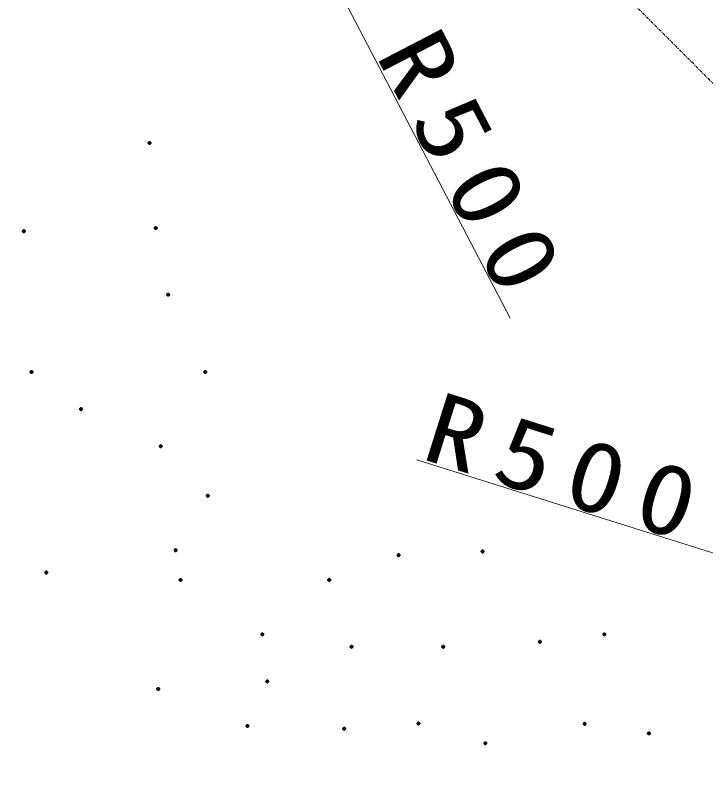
# Model space of a CAD drawing. Units: millimetres, scale not verified. Extents: x -15400 to 0, y 0 to 10680.
# Drawn here: x -10884 to -10168, y 7309 to 8097 of the extents above; entities that cross this region are included whole.
import ezdxf

# ---------------------------------------------------------------- set-up
doc = ezdxf.new("R2010")
doc.units = ezdxf.units.MM
doc.linetypes.add('USER2', pattern=[6, 3, -1, 1, -1])
doc.linetypes.add('USER3', pattern=[8, 3, -1, 1, -1, 1, -1])
doc.layers.add('線', color=2, linetype='Continuous', lineweight=25)
doc.layers.add('補助', color=2, linetype='Continuous', lineweight=50)
doc.styles.add('ＭＳ ゴシック', font='')
doc.styles.get('ＭＳ ゴシック').set_extended_font_data('MS Gothic')

msp = doc.modelspace()

# ---------------------------------------------------------------- linework, layer by layer
at = {"layer": '線', "color": 20, "linetype": 'USER2'}
msp.add_line((-9803.16, 7668.947), (-10510.267, 8376.053), dxfattribs=at)
at = {"layer": '線', "linetype": 'USER3'}
msp.add_arc((-10156.714, 8022.5), 1057.5, 316.30541, 133.69459, dxfattribs=at)
at = {"layer": '線', "color": 20, "linetype": 'USER2'}
msp.add_arc((-10156.714, 8022.5), 500, 315, 135, dxfattribs=at)
at = {"layer": '補助', "lineweight": 13}
for p, q in [((-10863.82, 8729.607), (-10371.025, 7782.955)), ((-9449.607, 7315.393), (-10467.45, 7636.318))]:
    msp.add_line(p, q, dxfattribs=at)
at = {"layer": '補助'}
for points in [[(-10744.49, 7963.638), (-10744.674, 7963.655), (-10744.852, 7963.706), (-10745.017, 7963.788), (-10745.164, 7963.899), (-10745.288, 7964.036), (-10745.386, 7964.193), (-10745.452, 7964.365), (-10745.486, 7964.546), (-10745.486, 7964.731), (-10745.452, 7964.912), (-10745.386, 7965.084), (-10745.288, 7965.241), (-10745.164, 7965.377), (-10745.017, 7965.489), (-10744.852, 7965.571), (-10744.674, 7965.621), (-10744.49, 7965.638), (-10744.307, 7965.621), (-10744.129, 7965.571), (-10743.964, 7965.489), (-10743.817, 7965.377), (-10743.692, 7965.241), (-10743.595, 7965.084), (-10743.529, 7964.912), (-10743.495, 7964.731), (-10743.495, 7964.546), (-10743.529, 7964.365), (-10743.595, 7964.193), (-10743.692, 7964.036), (-10743.817, 7963.899), (-10743.964, 7963.788), (-10744.129, 7963.706), (-10744.307, 7963.655)], [(-10738.071, 7875.416), (-10738.255, 7875.433), (-10738.432, 7875.484), (-10738.598, 7875.566), (-10738.745, 7875.677), (-10738.869, 7875.814), (-10738.966, 7875.971), (-10739.033, 7876.143), (-10739.067, 7876.324), (-10739.067, 7876.509), (-10739.033, 7876.69), (-10738.966, 7876.862), (-10738.869, 7877.019), (-10738.745, 7877.155), (-10738.598, 7877.266), (-10738.432, 7877.349), (-10738.255, 7877.399), (-10738.071, 7877.416), (-10737.887, 7877.399), (-10737.71, 7877.349), (-10737.545, 7877.266), (-10737.397, 7877.155), (-10737.273, 7877.019), (-10737.176, 7876.862), (-10737.109, 7876.69), (-10737.075, 7876.509), (-10737.075, 7876.324), (-10737.109, 7876.143), (-10737.176, 7875.971), (-10737.273, 7875.814), (-10737.397, 7875.677), (-10737.545, 7875.566), (-10737.71, 7875.484), (-10737.887, 7875.433)], [(-10874.736, 7872.208), (-10874.92, 7872.225), (-10875.098, 7872.276), (-10875.263, 7872.358), (-10875.41, 7872.469), (-10875.534, 7872.606), (-10875.632, 7872.762), (-10875.698, 7872.934), (-10875.732, 7873.116), (-10875.732, 7873.3), (-10875.698, 7873.482), (-10875.632, 7873.654), (-10875.534, 7873.811), (-10875.41, 7873.947), (-10875.263, 7874.058), (-10875.098, 7874.141), (-10874.92, 7874.191), (-10874.736, 7874.208), (-10874.553, 7874.191), (-10874.375, 7874.141), (-10874.21, 7874.058), (-10874.063, 7873.947), (-10873.938, 7873.811), (-10873.841, 7873.654), (-10873.775, 7873.482), (-10873.741, 7873.3), (-10873.741, 7873.116), (-10873.775, 7872.934), (-10873.841, 7872.762), (-10873.938, 7872.606), (-10874.063, 7872.469), (-10874.21, 7872.358), (-10874.375, 7872.276), (-10874.553, 7872.225)], [(-10725.233, 7806.443), (-10725.416, 7806.46), (-10725.594, 7806.51), (-10725.759, 7806.592), (-10725.906, 7806.704), (-10726.031, 7806.84), (-10726.128, 7806.997), (-10726.194, 7807.169), (-10726.228, 7807.35), (-10726.228, 7807.535), (-10726.194, 7807.716), (-10726.128, 7807.888), (-10726.031, 7808.045), (-10725.906, 7808.182), (-10725.759, 7808.293), (-10725.594, 7808.375), (-10725.416, 7808.426), (-10725.233, 7808.443), (-10725.049, 7808.426), (-10724.871, 7808.375), (-10724.706, 7808.293), (-10724.559, 7808.182), (-10724.435, 7808.045), (-10724.337, 7807.888), (-10724.271, 7807.716), (-10724.237, 7807.535), (-10724.237, 7807.35), (-10724.271, 7807.169), (-10724.337, 7806.997), (-10724.435, 7806.84), (-10724.559, 7806.704), (-10724.706, 7806.592), (-10724.871, 7806.51), (-10725.049, 7806.46)], [(-10866.819, 7726.219), (-10867.003, 7726.236), (-10867.181, 7726.287), (-10867.346, 7726.369), (-10867.493, 7726.48), (-10867.617, 7726.616), (-10867.715, 7726.773), (-10867.781, 7726.945), (-10867.815, 7727.127), (-10867.815, 7727.311), (-10867.781, 7727.493), (-10867.715, 7727.665), (-10867.617, 7727.822), (-10867.493, 7727.958), (-10867.346, 7728.069), (-10867.181, 7728.151), (-10867.003, 7728.202), (-10866.819, 7728.219), (-10866.636, 7728.202), (-10866.458, 7728.151), (-10866.293, 7728.069), (-10866.146, 7727.958), (-10866.021, 7727.822), (-10865.924, 7727.665), (-10865.858, 7727.493), (-10865.824, 7727.311), (-10865.824, 7727.127), (-10865.858, 7726.945), (-10865.924, 7726.773), (-10866.021, 7726.616), (-10866.146, 7726.48), (-10866.293, 7726.369), (-10866.458, 7726.287), (-10866.636, 7726.236)], [(-10686.717, 7726.241), (-10686.901, 7726.258), (-10687.079, 7726.308), (-10687.244, 7726.39), (-10687.391, 7726.502), (-10687.516, 7726.638), (-10687.613, 7726.795), (-10687.679, 7726.967), (-10687.713, 7727.148), (-10687.713, 7727.333), (-10687.679, 7727.514), (-10687.613, 7727.686), (-10687.516, 7727.843), (-10687.391, 7727.98), (-10687.244, 7728.091), (-10687.079, 7728.173), (-10686.901, 7728.224), (-10686.717, 7728.241), (-10686.534, 7728.224), (-10686.356, 7728.173), (-10686.191, 7728.091), (-10686.044, 7727.98), (-10685.919, 7727.843), (-10685.822, 7727.686), (-10685.756, 7727.514), (-10685.722, 7727.333), (-10685.722, 7727.148), (-10685.756, 7726.967), (-10685.822, 7726.795), (-10685.919, 7726.638), (-10686.044, 7726.502), (-10686.191, 7726.39), (-10686.356, 7726.308), (-10686.534, 7726.258)], [(-10815.471, 7687.726), (-10815.654, 7687.743), (-10815.832, 7687.793), (-10815.997, 7687.875), (-10816.144, 7687.987), (-10816.269, 7688.123), (-10816.366, 7688.28), (-10816.432, 7688.452), (-10816.466, 7688.633), (-10816.466, 7688.818), (-10816.432, 7688.999), (-10816.366, 7689.171), (-10816.269, 7689.328), (-10816.144, 7689.465), (-10815.997, 7689.576), (-10815.832, 7689.658), (-10815.654, 7689.709), (-10815.471, 7689.726), (-10815.287, 7689.709), (-10815.109, 7689.658), (-10814.944, 7689.576), (-10814.797, 7689.465), (-10814.673, 7689.328), (-10814.575, 7689.171), (-10814.509, 7688.999), (-10814.475, 7688.818), (-10814.475, 7688.633), (-10814.509, 7688.452), (-10814.575, 7688.28), (-10814.673, 7688.123), (-10814.797, 7687.987), (-10814.944, 7687.875), (-10815.109, 7687.793), (-10815.287, 7687.743)], [(-10732.911, 7649.242), (-10733.095, 7649.259), (-10733.272, 7649.309), (-10733.438, 7649.391), (-10733.585, 7649.503), (-10733.709, 7649.639), (-10733.806, 7649.796), (-10733.873, 7649.968), (-10733.907, 7650.149), (-10733.907, 7650.334), (-10733.873, 7650.515), (-10733.806, 7650.687), (-10733.709, 7650.844), (-10733.585, 7650.981), (-10733.438, 7651.092), (-10733.272, 7651.174), (-10733.095, 7651.225), (-10732.911, 7651.242), (-10732.727, 7651.225), (-10732.55, 7651.174), (-10732.385, 7651.092), (-10732.238, 7650.981), (-10732.113, 7650.844), (-10732.016, 7650.687), (-10731.949, 7650.515), (-10731.915, 7650.334), (-10731.915, 7650.149), (-10731.949, 7649.968), (-10732.016, 7649.796), (-10732.113, 7649.639), (-10732.238, 7649.503), (-10732.385, 7649.391), (-10732.55, 7649.309), (-10732.727, 7649.259)], [(-10684.13, 7597.917), (-10684.314, 7597.934), (-10684.491, 7597.985), (-10684.656, 7598.067), (-10684.804, 7598.178), (-10684.928, 7598.315), (-10685.025, 7598.471), (-10685.092, 7598.644), (-10685.126, 7598.825), (-10685.126, 7599.009), (-10685.092, 7599.191), (-10685.025, 7599.363), (-10684.928, 7599.52), (-10684.804, 7599.656), (-10684.656, 7599.767), (-10684.491, 7599.85), (-10684.314, 7599.9), (-10684.13, 7599.917), (-10683.946, 7599.9), (-10683.769, 7599.85), (-10683.603, 7599.767), (-10683.456, 7599.656), (-10683.332, 7599.52), (-10683.235, 7599.363), (-10683.168, 7599.191), (-10683.134, 7599.009), (-10683.134, 7598.825), (-10683.168, 7598.644), (-10683.235, 7598.471), (-10683.332, 7598.315), (-10683.456, 7598.178), (-10683.603, 7598.067), (-10683.769, 7597.985), (-10683.946, 7597.934)], [(-10717.507, 7541.46), (-10717.69, 7541.477), (-10717.868, 7541.528), (-10718.033, 7541.61), (-10718.18, 7541.721), (-10718.305, 7541.858), (-10718.402, 7542.015), (-10718.468, 7542.187), (-10718.502, 7542.368), (-10718.502, 7542.553), (-10718.468, 7542.734), (-10718.402, 7542.906), (-10718.305, 7543.063), (-10718.18, 7543.199), (-10718.033, 7543.311), (-10717.868, 7543.393), (-10717.69, 7543.443), (-10717.507, 7543.46), (-10717.323, 7543.443), (-10717.145, 7543.393), (-10716.98, 7543.311), (-10716.833, 7543.199), (-10716.709, 7543.063), (-10716.611, 7542.906), (-10716.545, 7542.734), (-10716.511, 7542.553), (-10716.511, 7542.368), (-10716.545, 7542.187), (-10716.611, 7542.015), (-10716.709, 7541.858), (-10716.833, 7541.721), (-10716.98, 7541.61), (-10717.145, 7541.528), (-10717.323, 7541.477)], [(-10486.437, 7536.328), (-10486.62, 7536.345), (-10486.798, 7536.395), (-10486.963, 7536.478), (-10487.11, 7536.589), (-10487.235, 7536.725), (-10487.332, 7536.882), (-10487.398, 7537.054), (-10487.432, 7537.236), (-10487.432, 7537.42), (-10487.398, 7537.602), (-10487.332, 7537.774), (-10487.235, 7537.93), (-10487.11, 7538.067), (-10486.963, 7538.178), (-10486.798, 7538.26), (-10486.62, 7538.311), (-10486.437, 7538.328), (-10486.253, 7538.311), (-10486.075, 7538.26), (-10485.91, 7538.178), (-10485.763, 7538.067), (-10485.639, 7537.93), (-10485.541, 7537.774), (-10485.475, 7537.602), (-10485.441, 7537.42), (-10485.441, 7537.236), (-10485.475, 7537.054), (-10485.541, 7536.882), (-10485.639, 7536.725), (-10485.763, 7536.589), (-10485.91, 7536.478), (-10486.075, 7536.395), (-10486.253, 7536.345)], [(-10399.458, 7540.172), (-10399.642, 7540.189), (-10399.819, 7540.24), (-10399.985, 7540.322), (-10400.132, 7540.433), (-10400.256, 7540.569), (-10400.353, 7540.726), (-10400.42, 7540.898), (-10400.454, 7541.08), (-10400.454, 7541.264), (-10400.42, 7541.446), (-10400.353, 7541.618), (-10400.256, 7541.775), (-10400.132, 7541.911), (-10399.985, 7542.022), (-10399.819, 7542.105), (-10399.642, 7542.155), (-10399.458, 7542.172), (-10399.274, 7542.155), (-10399.097, 7542.105), (-10398.932, 7542.022), (-10398.784, 7541.911), (-10398.66, 7541.775), (-10398.563, 7541.618), (-10398.496, 7541.446), (-10398.462, 7541.264), (-10398.462, 7541.08), (-10398.496, 7540.898), (-10398.563, 7540.726), (-10398.66, 7540.569), (-10398.784, 7540.433), (-10398.932, 7540.322), (-10399.097, 7540.24), (-10399.274, 7540.189)], [(-10851.415, 7518.355), (-10851.599, 7518.372), (-10851.776, 7518.422), (-10851.941, 7518.505), (-10852.089, 7518.616), (-10852.213, 7518.752), (-10852.31, 7518.909), (-10852.377, 7519.081), (-10852.411, 7519.262), (-10852.411, 7519.447), (-10852.377, 7519.628), (-10852.31, 7519.8), (-10852.213, 7519.957), (-10852.089, 7520.094), (-10851.941, 7520.205), (-10851.776, 7520.287), (-10851.599, 7520.338), (-10851.415, 7520.355), (-10851.231, 7520.338), (-10851.054, 7520.287), (-10850.888, 7520.205), (-10850.741, 7520.094), (-10850.617, 7519.957), (-10850.52, 7519.8), (-10850.453, 7519.628), (-10850.419, 7519.447), (-10850.419, 7519.262), (-10850.453, 7519.081), (-10850.52, 7518.909), (-10850.617, 7518.752), (-10850.741, 7518.616), (-10850.888, 7518.505), (-10851.054, 7518.422), (-10851.231, 7518.372)], [(-10712.372, 7510.666), (-10712.555, 7510.683), (-10712.733, 7510.733), (-10712.898, 7510.815), (-10713.045, 7510.927), (-10713.17, 7511.063), (-10713.267, 7511.22), (-10713.333, 7511.392), (-10713.367, 7511.573), (-10713.367, 7511.758), (-10713.333, 7511.939), (-10713.267, 7512.111), (-10713.17, 7512.268), (-10713.045, 7512.405), (-10712.898, 7512.516), (-10712.733, 7512.598), (-10712.555, 7512.648), (-10712.372, 7512.666), (-10712.188, 7512.648), (-10712.01, 7512.598), (-10711.845, 7512.516), (-10711.698, 7512.405), (-10711.574, 7512.268), (-10711.476, 7512.111), (-10711.41, 7511.939), (-10711.376, 7511.758), (-10711.376, 7511.573), (-10711.41, 7511.392), (-10711.476, 7511.22), (-10711.574, 7511.063), (-10711.698, 7510.927), (-10711.845, 7510.815), (-10712.01, 7510.733), (-10712.188, 7510.683)], [(-10558.325, 7510.666), (-10558.509, 7510.683), (-10558.686, 7510.733), (-10558.851, 7510.815), (-10558.999, 7510.927), (-10559.123, 7511.063), (-10559.22, 7511.22), (-10559.287, 7511.392), (-10559.321, 7511.573), (-10559.321, 7511.758), (-10559.287, 7511.939), (-10559.22, 7512.111), (-10559.123, 7512.268), (-10558.999, 7512.405), (-10558.851, 7512.516), (-10558.686, 7512.598), (-10558.509, 7512.648), (-10558.325, 7512.666), (-10558.141, 7512.648), (-10557.964, 7512.598), (-10557.799, 7512.516), (-10557.651, 7512.405), (-10557.527, 7512.268), (-10557.43, 7512.111), (-10557.363, 7511.939), (-10557.329, 7511.758), (-10557.329, 7511.573), (-10557.363, 7511.392), (-10557.43, 7511.22), (-10557.527, 7511.063), (-10557.651, 7510.927), (-10557.799, 7510.815), (-10557.964, 7510.733), (-10558.141, 7510.683)], [(-10627.646, 7454.209), (-10627.83, 7454.226), (-10628.007, 7454.276), (-10628.173, 7454.358), (-10628.32, 7454.47), (-10628.444, 7454.606), (-10628.541, 7454.763), (-10628.608, 7454.935), (-10628.642, 7455.116), (-10628.642, 7455.301), (-10628.608, 7455.482), (-10628.541, 7455.654), (-10628.444, 7455.811), (-10628.32, 7455.948), (-10628.173, 7456.059), (-10628.007, 7456.141), (-10627.83, 7456.192), (-10627.646, 7456.209), (-10627.462, 7456.192), (-10627.285, 7456.141), (-10627.12, 7456.059), (-10626.972, 7455.948), (-10626.848, 7455.811), (-10626.751, 7455.654), (-10626.684, 7455.482), (-10626.65, 7455.301), (-10626.65, 7455.116), (-10626.684, 7454.935), (-10626.751, 7454.763), (-10626.848, 7454.606), (-10626.972, 7454.47), (-10627.12, 7454.358), (-10627.285, 7454.276), (-10627.462, 7454.226)], [(-10273.339, 7454.209), (-10273.523, 7454.226), (-10273.7, 7454.276), (-10273.865, 7454.358), (-10274.013, 7454.47), (-10274.137, 7454.606), (-10274.234, 7454.763), (-10274.301, 7454.935), (-10274.335, 7455.116), (-10274.335, 7455.301), (-10274.301, 7455.482), (-10274.234, 7455.654), (-10274.137, 7455.811), (-10274.013, 7455.948), (-10273.865, 7456.059), (-10273.7, 7456.141), (-10273.523, 7456.192), (-10273.339, 7456.209), (-10273.155, 7456.192), (-10272.978, 7456.141), (-10272.812, 7456.059), (-10272.665, 7455.948), (-10272.541, 7455.811), (-10272.444, 7455.654), (-10272.377, 7455.482), (-10272.343, 7455.301), (-10272.343, 7455.116), (-10272.377, 7454.935), (-10272.444, 7454.763), (-10272.541, 7454.606), (-10272.665, 7454.47), (-10272.812, 7454.358), (-10272.978, 7454.276), (-10273.155, 7454.226)], [(-10340.092, 7446.51), (-10340.276, 7446.527), (-10340.454, 7446.577), (-10340.619, 7446.66), (-10340.766, 7446.771), (-10340.89, 7446.907), (-10340.988, 7447.064), (-10341.054, 7447.236), (-10341.088, 7447.418), (-10341.088, 7447.602), (-10341.054, 7447.784), (-10340.988, 7447.956), (-10340.89, 7448.113), (-10340.766, 7448.249), (-10340.619, 7448.36), (-10340.454, 7448.442), (-10340.276, 7448.493), (-10340.092, 7448.51), (-10339.909, 7448.493), (-10339.731, 7448.442), (-10339.566, 7448.36), (-10339.419, 7448.249), (-10339.294, 7448.113), (-10339.197, 7447.956), (-10339.131, 7447.784), (-10339.097, 7447.602), (-10339.097, 7447.418), (-10339.131, 7447.236), (-10339.197, 7447.064), (-10339.294, 7446.907), (-10339.419, 7446.771), (-10339.566, 7446.66), (-10339.731, 7446.577), (-10339.909, 7446.527)], [(-10535.218, 7441.377), (-10535.402, 7441.394), (-10535.579, 7441.445), (-10535.744, 7441.527), (-10535.892, 7441.638), (-10536.016, 7441.775), (-10536.113, 7441.932), (-10536.18, 7442.104), (-10536.214, 7442.285), (-10536.214, 7442.47), (-10536.18, 7442.651), (-10536.113, 7442.823), (-10536.016, 7442.98), (-10535.892, 7443.116), (-10535.744, 7443.228), (-10535.579, 7443.31), (-10535.402, 7443.36), (-10535.218, 7443.377), (-10535.034, 7443.36), (-10534.857, 7443.31), (-10534.692, 7443.228), (-10534.544, 7443.116), (-10534.42, 7442.98), (-10534.323, 7442.823), (-10534.256, 7442.651), (-10534.222, 7442.47), (-10534.222, 7442.285), (-10534.256, 7442.104), (-10534.323, 7441.932), (-10534.42, 7441.775), (-10534.544, 7441.638), (-10534.692, 7441.527), (-10534.857, 7441.445), (-10535.034, 7441.394)], [(-10440.223, 7441.377), (-10440.406, 7441.394), (-10440.584, 7441.445), (-10440.749, 7441.527), (-10440.896, 7441.638), (-10441.021, 7441.775), (-10441.118, 7441.932), (-10441.184, 7442.104), (-10441.218, 7442.285), (-10441.218, 7442.47), (-10441.184, 7442.651), (-10441.118, 7442.823), (-10441.021, 7442.98), (-10440.896, 7443.116), (-10440.749, 7443.228), (-10440.584, 7443.31), (-10440.406, 7443.36), (-10440.223, 7443.377), (-10440.039, 7443.36), (-10439.861, 7443.31), (-10439.696, 7443.228), (-10439.549, 7443.116), (-10439.425, 7442.98), (-10439.327, 7442.823), (-10439.261, 7442.651), (-10439.227, 7442.47), (-10439.227, 7442.285), (-10439.261, 7442.104), (-10439.327, 7441.932), (-10439.425, 7441.775), (-10439.549, 7441.638), (-10439.696, 7441.527), (-10439.861, 7441.445), (-10440.039, 7441.394)], [(-10622.511, 7405.45), (-10622.695, 7405.467), (-10622.872, 7405.518), (-10623.038, 7405.6), (-10623.185, 7405.711), (-10623.309, 7405.848), (-10623.406, 7406.005), (-10623.473, 7406.177), (-10623.507, 7406.358), (-10623.507, 7406.543), (-10623.473, 7406.724), (-10623.406, 7406.896), (-10623.309, 7407.053), (-10623.185, 7407.189), (-10623.038, 7407.301), (-10622.872, 7407.383), (-10622.695, 7407.433), (-10622.511, 7407.45), (-10622.327, 7407.433), (-10622.15, 7407.383), (-10621.985, 7407.301), (-10621.837, 7407.189), (-10621.713, 7407.053), (-10621.616, 7406.896), (-10621.549, 7406.724), (-10621.515, 7406.543), (-10621.515, 7406.358), (-10621.549, 7406.177), (-10621.616, 7406.005), (-10621.713, 7405.848), (-10621.837, 7405.711), (-10621.985, 7405.6), (-10622.15, 7405.518), (-10622.327, 7405.467)], [(-10735.484, 7397.528), (-10735.668, 7397.545), (-10735.846, 7397.595), (-10736.011, 7397.678), (-10736.158, 7397.789), (-10736.282, 7397.925), (-10736.379, 7398.082), (-10736.446, 7398.254), (-10736.48, 7398.436), (-10736.48, 7398.62), (-10736.446, 7398.801), (-10736.379, 7398.974), (-10736.282, 7399.13), (-10736.158, 7399.267), (-10736.011, 7399.378), (-10735.846, 7399.46), (-10735.668, 7399.511), (-10735.484, 7399.528), (-10735.301, 7399.511), (-10735.123, 7399.46), (-10734.958, 7399.378), (-10734.811, 7399.267), (-10734.686, 7399.13), (-10734.589, 7398.974), (-10734.522, 7398.801), (-10734.489, 7398.62), (-10734.489, 7398.436), (-10734.522, 7398.254), (-10734.589, 7398.082), (-10734.686, 7397.925), (-10734.811, 7397.789), (-10734.958, 7397.678), (-10735.123, 7397.595), (-10735.301, 7397.545)], [(-10643.051, 7359.258), (-10643.235, 7359.275), (-10643.412, 7359.326), (-10643.577, 7359.408), (-10643.724, 7359.519), (-10643.849, 7359.656), (-10643.946, 7359.813), (-10644.013, 7359.985), (-10644.046, 7360.166), (-10644.046, 7360.351), (-10644.013, 7360.532), (-10643.946, 7360.704), (-10643.849, 7360.861), (-10643.724, 7360.997), (-10643.577, 7361.108), (-10643.412, 7361.191), (-10643.235, 7361.241), (-10643.051, 7361.258), (-10642.867, 7361.241), (-10642.69, 7361.191), (-10642.524, 7361.108), (-10642.377, 7360.997), (-10642.253, 7360.861), (-10642.156, 7360.704), (-10642.089, 7360.532), (-10642.055, 7360.351), (-10642.055, 7360.166), (-10642.089, 7359.985), (-10642.156, 7359.813), (-10642.253, 7359.656), (-10642.377, 7359.519), (-10642.524, 7359.408), (-10642.69, 7359.326), (-10642.867, 7359.275)], [(-10542.787, 7356.369), (-10542.971, 7356.386), (-10543.148, 7356.436), (-10543.313, 7356.518), (-10543.461, 7356.629), (-10543.585, 7356.766), (-10543.682, 7356.923), (-10543.749, 7357.095), (-10543.783, 7357.276), (-10543.783, 7357.461), (-10543.749, 7357.642), (-10543.682, 7357.814), (-10543.585, 7357.971), (-10543.461, 7358.108), (-10543.313, 7358.219), (-10543.148, 7358.301), (-10542.971, 7358.351), (-10542.787, 7358.369), (-10542.603, 7358.351), (-10542.426, 7358.301), (-10542.26, 7358.219), (-10542.113, 7358.108), (-10541.989, 7357.971), (-10541.892, 7357.814), (-10541.825, 7357.642), (-10541.791, 7357.461), (-10541.791, 7357.276), (-10541.825, 7357.095), (-10541.892, 7356.923), (-10541.989, 7356.766), (-10542.113, 7356.629), (-10542.26, 7356.518), (-10542.426, 7356.436), (-10542.603, 7356.386)], [(-10465.897, 7361.825), (-10466.081, 7361.842), (-10466.258, 7361.892), (-10466.424, 7361.974), (-10466.571, 7362.086), (-10466.695, 7362.222), (-10466.792, 7362.379), (-10466.859, 7362.551), (-10466.893, 7362.732), (-10466.893, 7362.917), (-10466.859, 7363.098), (-10466.792, 7363.27), (-10466.695, 7363.427), (-10466.571, 7363.564), (-10466.424, 7363.675), (-10466.258, 7363.757), (-10466.081, 7363.808), (-10465.897, 7363.825), (-10465.713, 7363.808), (-10465.536, 7363.757), (-10465.371, 7363.675), (-10465.223, 7363.564), (-10465.099, 7363.427), (-10465.002, 7363.27), (-10464.935, 7363.098), (-10464.901, 7362.917), (-10464.901, 7362.732), (-10464.935, 7362.551), (-10465.002, 7362.379), (-10465.099, 7362.222), (-10465.223, 7362.086), (-10465.371, 7361.974), (-10465.536, 7361.892), (-10465.713, 7361.842)], [(-10293.745, 7361.501), (-10293.928, 7361.518), (-10294.106, 7361.569), (-10294.271, 7361.651), (-10294.418, 7361.762), (-10294.543, 7361.898), (-10294.64, 7362.055), (-10294.706, 7362.227), (-10294.74, 7362.409), (-10294.74, 7362.593), (-10294.706, 7362.775), (-10294.64, 7362.947), (-10294.543, 7363.104), (-10294.418, 7363.24), (-10294.271, 7363.351), (-10294.106, 7363.433), (-10293.928, 7363.484), (-10293.745, 7363.501), (-10293.561, 7363.484), (-10293.383, 7363.433), (-10293.218, 7363.351), (-10293.071, 7363.24), (-10292.947, 7363.104), (-10292.849, 7362.947), (-10292.783, 7362.775), (-10292.749, 7362.593), (-10292.749, 7362.409), (-10292.783, 7362.227), (-10292.849, 7362.055), (-10292.947, 7361.898), (-10293.071, 7361.762), (-10293.218, 7361.651), (-10293.383, 7361.569), (-10293.561, 7361.518)], [(-10227.125, 7351.56), (-10227.308, 7351.577), (-10227.486, 7351.627), (-10227.651, 7351.709), (-10227.798, 7351.821), (-10227.923, 7351.957), (-10228.02, 7352.114), (-10228.087, 7352.286), (-10228.12, 7352.467), (-10228.12, 7352.652), (-10228.087, 7352.833), (-10228.02, 7353.005), (-10227.923, 7353.162), (-10227.798, 7353.299), (-10227.651, 7353.41), (-10227.486, 7353.492), (-10227.308, 7353.543), (-10227.125, 7353.56), (-10226.941, 7353.543), (-10226.763, 7353.492), (-10226.598, 7353.41), (-10226.451, 7353.299), (-10226.327, 7353.162), (-10226.23, 7353.005), (-10226.163, 7352.833), (-10226.129, 7352.652), (-10226.129, 7352.467), (-10226.163, 7352.286), (-10226.23, 7352.114), (-10226.327, 7351.957), (-10226.451, 7351.821), (-10226.598, 7351.709), (-10226.763, 7351.627), (-10226.941, 7351.577)], [(-10396.576, 7341.295), (-10396.76, 7341.312), (-10396.937, 7341.362), (-10397.103, 7341.444), (-10397.25, 7341.556), (-10397.374, 7341.692), (-10397.471, 7341.849), (-10397.538, 7342.021), (-10397.572, 7342.202), (-10397.572, 7342.387), (-10397.538, 7342.568), (-10397.471, 7342.74), (-10397.374, 7342.897), (-10397.25, 7343.034), (-10397.103, 7343.145), (-10396.937, 7343.227), (-10396.76, 7343.278), (-10396.576, 7343.295), (-10396.392, 7343.278), (-10396.215, 7343.227), (-10396.05, 7343.145), (-10395.903, 7343.034), (-10395.778, 7342.897), (-10395.681, 7342.74), (-10395.614, 7342.568), (-10395.58, 7342.387), (-10395.58, 7342.202), (-10395.614, 7342.021), (-10395.681, 7341.849), (-10395.778, 7341.692), (-10395.903, 7341.556), (-10396.05, 7341.444), (-10396.215, 7341.362), (-10396.392, 7341.312)]]:
    msp.add_lwpolyline(points, close=True, dxfattribs=at)

# ---------------------------------------------------------------- texts
at = {"layer": '補助', "char_height": 73.31, "attachment_point": 8, "style": 'ＭＳ ゴシック'}
for insert, rotation in [((-10441.379, 7920.27), 297.5), ((-10320.004, 7590.877), 342.5)]:
    msp.add_mtext('\\T1.33;\\W1.15;R500', dxfattribs=dict(at, insert=insert, rotation=rotation))

doc.saveas('drawing.dxf')
